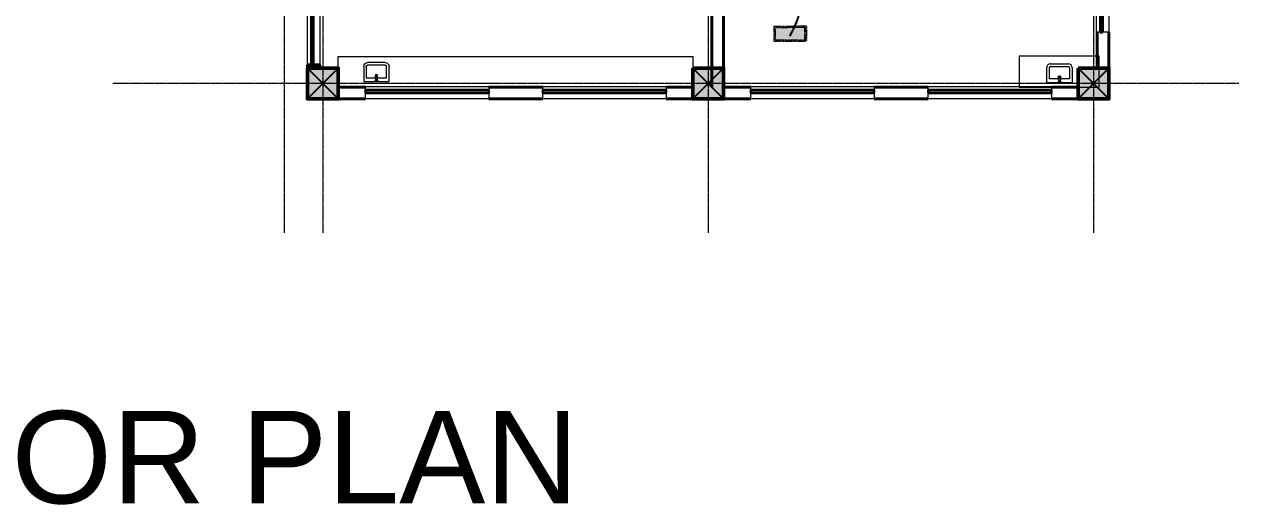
# Model space of a CAD drawing. Header units: millimetres. Extents: x 2402294 to 3337895, y 3394997 to 3969149.
# Drawn here: x 2524429 to 2548066, y 3868113 to 3877458 of the extents above; entities that cross this region are included whole.
import ezdxf

# ---------------------------------------------------------------- set-up
doc = ezdxf.new("R2010")
doc.units = ezdxf.units.MM
doc.header["$MEASUREMENT"] = 0
doc.linetypes.add('CENTER', pattern=[2, 1.25, -0.25, 0.25, -0.25])
for name, color, linetype, lineweight in [('0newfurnture', 30, 'Continuous', 15), ('centreline', 52, 'CENTER', 5), ('Column-0.5', 14, 'Continuous', 50), ('Furniture Hospital-0.09', 44, 'Continuous', 9), ('Hatch', 9, 'Continuous', 9), ('Sill Level', 140, 'Continuous', 20), ('TXT', 7, 'Continuous', 25), ('wall 0.4', 7, 'Continuous', 40), ('Windows Plan', 152, 'Continuous', 35)]:
    doc.layers.add(name, color=color, linetype=linetype, lineweight=lineweight)
doc.layers.add('1 x 4 recessed', color=80, linetype='CENTER')
doc.layers.add('Wires', color=1, linetype='Continuous')
doc.styles.add('ARIAL', font='arial.ttf')

# ---------------------------------------------------------------- blocks, each defined once
blk = doc.blocks.new('2ft column')
at = {"layer": 'Hatch', "ltscale": 5}
h = blk.add_hatch(color=256, dxfattribs=at)
h.dxf.hatch_style = 1
h.paths.add_polyline_path([(2207385, 4176559), (2207985, 4176559), (2207985, 4175959), (2207385, 4175959)])
at = {"layer": 'Column-0.5', "ltscale": 5}
blk.add_lwpolyline([(2207385, 4176559), (2207985, 4176559), (2207985, 4175959), (2207385, 4175959)], close=True, dxfattribs=at)
at = {"layer": 'Defpoints', "ltscale": 5}
for points in [[(2207985, 4176559), (2207385, 4175959)], [(2207985, 4175959), (2207385, 4176559)]]:
    blk.add_lwpolyline(points, dxfattribs=at)
blk = doc.blocks.new('main grid')
at = {"layer": 'centreline', "ltscale": 5}
for p, q in [((2541411, 4018930), (2541411, 3976624)), ((2542161, 4018930), (2542161, 3976624)), ((2549661, 4018930), (2549661, 3976624)), ((2557161, 4018930), (2557161, 3976624)), ((2559988, 3979531), (2538074, 3979531))]:
    blk.add_line(p, q, dxfattribs=at)
at = {"layer": 'Hatch'}
for p in [(334476, -196728), (341976, -196728), (349476, -196728)]:
    blk.add_blockref('2ft column', p, dxfattribs=at)
blk = doc.blocks.new('TAP')
at = {"layer": 'Furniture Hospital-0.09', "linetype": 'Continuous'}
for p, q in [((0, 38), (0, -38)), ((5, 38), (0, 38)), ((5, 38), (5, -38)), ((30, 25), (5, 25)), ((30, 0), (5, 0)), ((30, 25), (30, -25)), ((56, 16), (30, 16)), ((51, 7), (48, 8)), ((59, 19), (57, 22)), ((73, 24), (73, 27)), ((88, 20), (89, 22)), ((97, 15), (125, 12)), ((97, 8), (100, 9)), ((5, -38), (0, -38)), ((30, -25), (5, -25)), ((56, -16), (30, -16)), ((51, -8), (48, -9)), ((60, -20), (58, -22)), ((74, -24), (74, -27)), ((88, -19), (90, -22)), ((97, -7), (100, -8)), ((97, -15), (125, -12))]:
    blk.add_line(p, q, dxfattribs=at)
for radius in [21.2, 19.7]:
    blk.add_circle((74, 0), radius, dxfattribs=at)
for centre, radius, start, end in [((74, 0), 27.2, 163.0512, 199.0512), ((74, 0), 24.2, 127.0512, 163.0512), ((74, 0), 27.2, 91.0512, 127.0512), ((74, 0), 24.2, 55.0512, 91.0512), ((74, 0), 27.2, 19.0512, 55.0512), ((74, 0), 24.2, 343.0512, 19.0512), ((95, 0), 32.6, 337.45, 22.55), ((74, 0), 24.2, 199.0512, 235.0512), ((74, 0), 27.2, 235.0512, 271.0512), ((74, 0), 24.2, 271.0512, 307.0512), ((74, 0), 27.2, 307.0512, 343.0512)]:
    blk.add_arc(centre, radius, start, end, dxfattribs=at)
blk = doc.blocks.new('bazin')
at = {"layer": '0newfurnture', "ltscale": 5}
for p, q in [((2434577, 4011590), (2435069, 4011590)), ((2434577, 4011295), (2434577, 4011590)), ((2434626, 4011295), (2434626, 4011516)), ((2434626, 4011516), (2434799, 4011516)), ((2434847, 4011516), (2435020, 4011516)), ((2435020, 4011516), (2435020, 4011295)), ((2435069, 4011590), (2435069, 4011295)), ((2434996, 4011270), (2434651, 4011270)), ((2434996, 4011221), (2434651, 4011221))]:
    blk.add_line(p, q, dxfattribs=at)
blk.add_circle((2434823, 4011477), 25.6, dxfattribs=at)
for centre, radius, start, end in [((2434651, 4011295), 73.8, 180, 270), ((2434651, 4011295), 24.6, 180, 270), ((2434996, 4011295), 73.8, 270, 0), ((2434996, 4011295), 24.6, 270, 0)]:
    blk.add_arc(centre, radius, start, end, dxfattribs=at)
at = {"layer": '0newfurnture', "ltscale": 5, "xscale": 0.9842520018725999, "yscale": 0.9842520018725999, "zscale": 0.9842520018725999, "rotation": 270}
blk.add_blockref('TAP', (2434823, 4011590), dxfattribs=at)
blk = doc.blocks.new('w1')
at = {"layer": 'Sill Level'}
blk.add_lwpolyline([(2460641, 3827503), (2460641, 3825103), (2460401, 3825103), (2460401, 3827503)], close=True, dxfattribs=at)
at = {"layer": 'Windows Plan'}
blk.add_lwpolyline([(2460521, 3825103), (2460521, 3827503), (2460473, 3827503), (2460473, 3825103)], close=True, dxfattribs=at)
blk = doc.blocks.new('2 ft panel')
at = {"layer": '1 x 4 recessed', "lineweight": 0}
h = blk.add_hatch(dxfattribs=at)
h.set_pattern_fill('AR-SAND', color=256, scale=6.25)
h.set_pattern_definition([(37.5, (-417982.219, 97562.351), (-0.39370849, 12.04264856), [0, -9.5, 0, -10.625, 0, -10.15625]), (7.5, (-417982.219, 97562.351), (11.0611044, 17.6384129), [0, -5.125, 0, -8.5625, 0, -3.28125]), (327.5, (-417989.906, 97562.351), (19.46338664, 0.03536908), [0, -3.125, 0, -11.25, 0, -14.6875]), (317.5, (-417989.906, 97562.351), (18.7882913, 5.4854723), [0, -1.5625, 0, -7.375, 0, -8.4375])])
h.paths.add_polyline_path([(287, -125), (287, 125), (-288, 125), (-288, -125)])
at = {"layer": '1 x 4 recessed'}
blk.add_line((287, 125), (287, -125), dxfattribs=at)
at = {"layer": '1 x 4 recessed', "lineweight": 0}
for points in [[(316, -150), (-313, -150), (-313, 150), (316, 150)], [(287, -125), (-288, -125), (-288, 125), (287, 125)], [(316, 150), (316, -150)]]:
    blk.add_lwpolyline(points, dxfattribs=at)

msp = doc.modelspace()

# ---------------------------------------------------------------- linework, layer by layer
at = {"layer": '0newfurnture', "ltscale": 5}
for points in [[(2531067.6, 3876229.7), (2530539.1, 3876229.7), (2530539.1, 3876829.7), (2537439.1, 3876829.7), (2537439.1, 3876229.7), (2536924.6, 3876229.7)], [(2534524.6, 3876229.7), (2533467.6, 3876229.7)]]:
    msp.add_lwpolyline(points, dxfattribs=at)
msp.add_lwpolyline([(2545350.5, 3876836.2), (2543791.7, 3876836.2), (2543791.7, 3876236.2), (2545350.5, 3876236.2)], close=True, dxfattribs=at)
at = {"layer": 'wall 0.4', "ltscale": 5}
for p, q in [((2545309.1, 3877306.5), (2545309.1, 3876606.2)), ((2545539.1, 3877306.5), (2545539.1, 3876606.2)), ((2531067.6, 3876236.2), (2530539.1, 3876236.2)), ((2534524.6, 3876236.2), (2533467.6, 3876236.2)), ((2537439.1, 3876236.2), (2536924.6, 3876236.2)), ((2538567.6, 3876236.2), (2538039.1, 3876236.2)), ((2542024.6, 3876236.2), (2540967.6, 3876236.2)), ((2544939.1, 3876236.2), (2544424.6, 3876236.2)), ((2531067.6, 3876006.2), (2530539.1, 3876006.2)), ((2534524.6, 3876006.2), (2533467.6, 3876006.2)), ((2537439.1, 3876006.2), (2536924.6, 3876006.2)), ((2538567.6, 3876006.2), (2538039.1, 3876006.2)), ((2542024.6, 3876006.2), (2540967.6, 3876006.2)), ((2544939.1, 3876006.2), (2544424.6, 3876006.2))]:
    msp.add_line(p, q, dxfattribs=at)
for points in [[(2537809.1, 3876236.2), (2537809.1, 3880447.1)], [(2538039.1, 3876236.2), (2538039.1, 3879795.1)]]:
    msp.add_lwpolyline(points, dxfattribs=at)
msp.add_lwpolyline([(2529939.1, 3876666.4), (2530180.2, 3876666.4), (2530180.2, 3876606.2), (2529939.1, 3876606.2)], close=True, dxfattribs=at)
at = {"layer": 'Wires', "ltscale": 5}
msp.add_arc((2538096.4, 3878009.6), 1458.3, 327.58774, 28.6615, dxfattribs=at)

# ---------------------------------------------------------------- block references
at = {"layer": '0newfurnture', "xscale": -1, "rotation": 180}
msp.add_blockref('bazin', (96458.9, 7887933.2), dxfattribs=at)
at = {"layer": '0newfurnture', "rotation": 180}
msp.add_blockref('bazin', (4979401.2, 7887909.6), dxfattribs=at)
at = {"layer": '1 x 4 recessed', "rotation": 0.4480127828097937}
msp.add_blockref('2 ft panel', (2539336.5, 3877274), dxfattribs=at)
at = {"layer": 'wall 0.4'}
for name, p in [('main grid', (-11921.7, -103224.7)), ('w1', (84898, 52203.6)), ('w1', (69538, 51563.5))]:
    msp.add_blockref(name, p, dxfattribs=at)
at = {"layer": 'wall 0.4', "rotation": 270}
for p in [(-1294035.3, 6336647.2), (-1290578.3, 6336647.2), (-1286535.3, 6336647.2), (-1283078.3, 6336647.2)]:
    msp.add_blockref('w1', p, dxfattribs=at)

# ---------------------------------------------------------------- texts
at = {"layer": 'TXT', "color": 244, "ltscale": 20, "true_color": 0x991b1e, "insert": (2511329.9, 3869025.5), "char_height": 2100, "width": 102139.87, "attachment_point": 4, "rotation": 0.0002, "style": 'ARIAL'}
msp.add_mtext('{\\H0.85714x;FIRST FLOOR PLAN}', dxfattribs=at)

doc.saveas('drawing.dxf')
